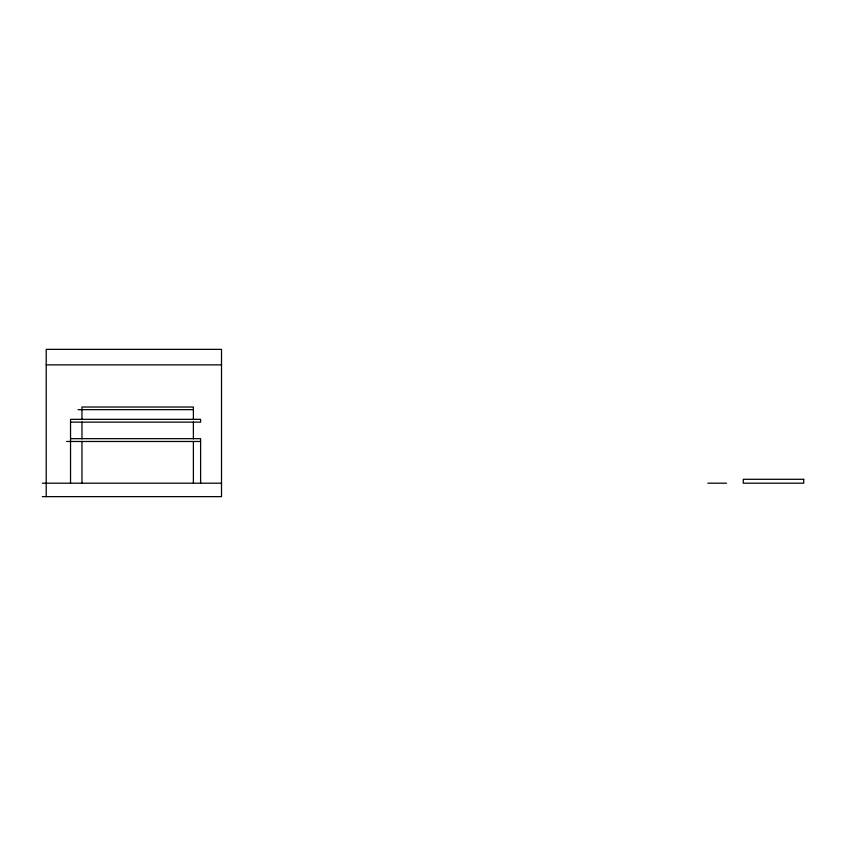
<?xml version="1.0" encoding="UTF-8"?>
<svg xmlns="http://www.w3.org/2000/svg" width="846" height="846" viewBox="0 0 846 846"><rect width="100%" height="100%" fill="white"/><g stroke="black" fill="none" stroke-linecap="round" stroke-linejoin="round"><path stroke-width="1.27" d="M46.213 364.869L221.515 364.869M78.065 409.654L193.385 409.654M70.535 422.143L200.608 422.143L200.608 419.33L70.535 419.33L70.535 483.193M70.535 438.662L200.608 438.662L200.608 483.193M66.623 441.475L200.608 441.475M42.3 483.193L221.515 483.193M707.848 483.193L726.513 483.193M42.3 496.634L221.515 496.634L221.515 349.366L46.213 349.366L46.213 496.634M193.385 419.563L193.385 407.021L81.967 407.021L81.967 419.563M193.385 422.048L193.385 438.884M193.385 441.475L193.385 483.193M81.967 422.048L81.967 438.884M81.967 441.475L81.967 483.193M803.7 479.291L743.285 479.291L743.285 483.193L803.7 483.193L803.7 479.291"/></g></svg>
